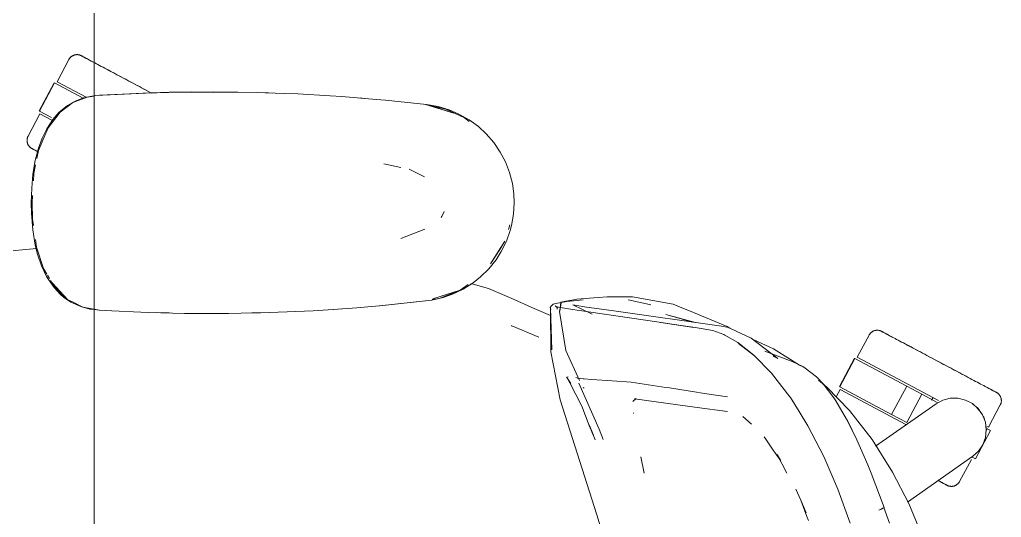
# Model space of a CAD drawing. Header units: millimetres. Extents: x 155927 to 317870, y -36033 to 97293.
# Drawn here: x 211539.2 to 211968.7, y 19365.2 to 19582.9 of the extents above; entities that cross this region are included whole.
import ezdxf

# ---------------------------------------------------------------- set-up
doc = ezdxf.new("R2010")
doc.units = ezdxf.units.MM
doc.header["$MEASUREMENT"] = 0
doc.layers.add('G-IMPT', color=8, linetype='CONTINUOUS', lineweight=9)
doc.layers.add('I-FURN', color=8, linetype='CONTINUOUS', lineweight=9)

msp = doc.modelspace()

# ---------------------------------------------------------------- linework, layer by layer
at = {"layer": 'G-IMPT'}
for p, q in [((211563.54, 19547.29), (211560.11, 19545.33)), ((211568.71, 19549.03), (211562.52, 19546.62)), ((211563.54, 19547.29), (211567.19, 19548.68)), ((211568.53, 19549.05), (211567.19, 19548.68)), ((211568.53, 19549.05), (211570.93, 19549.49)), ((211568.71, 19549.03), (211571.88, 19549.51)), ((211572.57, 19549.75), (211570.93, 19549.49)), ((211594.36, 19550.83), (211572.57, 19549.75)), ((211593.15, 19550.79), (211572.57, 19549.75)), ((211572.57, 19549.75), (211574.18, 19549.86)), ((211594.36, 19550.83), (211574.18, 19549.86)), ((211614.55, 19551.3), (211593.15, 19550.79)), ((211604.71, 19551.14), (211593.15, 19550.79)), ((211593.15, 19550.79), (211594.36, 19550.83)), ((211614.55, 19551.3), (211594.36, 19550.83)), ((211604.71, 19551.14), (211623.94, 19551.34)), ((211614.55, 19551.3), (211604.71, 19551.14)), ((211634.73, 19551.25), (211604.71, 19551.14)), ((211612.51, 19551.28), (211610.6, 19551.21)), ((211614.55, 19551.26), (211612.51, 19551.28)), ((211634.73, 19551.25), (211614.55, 19551.3)), ((211634.73, 19551.25), (211623.94, 19551.34)), ((211634.73, 19551.25), (211643.15, 19551.09)), ((211654.91, 19550.7), (211643.15, 19551.09)), ((211648.09, 19550.95), (211646.59, 19550.96)), ((211650.02, 19550.84), (211648.09, 19550.95)), ((211654.91, 19550.7), (211660.93, 19550.44)), ((211675.07, 19549.63), (211660.93, 19550.44)), ((211680.16, 19549.31), (211675.07, 19549.63)), ((211680.16, 19549.31), (211695.22, 19548.06)), ((211688.34, 19548.66), (211690.02, 19548.49)), ((211695.22, 19548.06), (211699.35, 19547.71)), ((211699.35, 19547.71), (211717.27, 19545.81)), ((211560.11, 19545.33), (211556.37, 19542.25)), ((211562.52, 19546.62), (211556.89, 19542.45)), ((211716.76, 19545.81), (211729.22, 19541.98)), ((211716.76, 19545.81), (211720.07, 19544.89)), ((211717.27, 19545.81), (211722.31, 19544.91)), ((211725.73, 19543.77), (211717.32, 19545.68)), ((211729.22, 19541.98), (211720.07, 19544.89)), ((211727.18, 19543.45), (211722.31, 19544.91)), ((211725.73, 19543.77), (211733.79, 19540.03)), ((211731.42, 19541.64), (211727.18, 19543.45)), ((211551.05, 19535.17), (211553.7, 19539.21)), ((211556.89, 19542.45), (211551.67, 19535.66)), ((211553.7, 19539.21), (211556.37, 19542.25)), ((211731.42, 19541.64), (211735.86, 19539.12)), ((211735.9, 19538.43), (211733.79, 19540.03)), ((211739.94, 19536.13), (211735.86, 19539.12)), ((211551.05, 19535.17), (211549.07, 19531.09)), ((211551.67, 19535.66), (211549.83, 19531.27)), ((211739.94, 19536.13), (211743.38, 19532.96)), ((211547.48, 19526.76), (211549.07, 19531.09)), ((211547.51, 19525.65), (211549.83, 19531.27)), ((211746.7, 19529.13), (211743.38, 19532.96)), ((211547.48, 19526.76), (211546.05, 19521.28)), ((211749.53, 19524.96), (211746.7, 19529.13)), ((211547.51, 19525.65), (211546.8, 19522.18)), ((211749.53, 19524.96), (211751.72, 19520.8)), ((211545.05, 19515.35), (211546.05, 19521.28)), ((211546.23, 19519.43), (211545.47, 19515.68)), ((211698.56, 19519.84), (211705.99, 19518.27)), ((211716.39, 19514.24), (211709.6, 19517.5)), ((211751.72, 19520.8), (211753.55, 19516.09)), ((211545.05, 19515.35), (211544.49, 19509.2)), ((211545.47, 19515.68), (211545.27, 19512.48)), ((211754.82, 19511.22), (211753.55, 19516.09)), ((211544.31, 19502.86), (211544.49, 19509.2)), ((211754.82, 19511.22), (211755.46, 19506.71)), ((211544.87, 19505.97), (211544.68, 19502.86)), ((211755.64, 19502.86), (211755.46, 19506.71)), ((211544.39, 19498.35), (211544.31, 19502.86)), ((211544.91, 19495.69), (211544.68, 19502.86)), ((211755.64, 19502.86), (211755.34, 19497.82)), ((211544.39, 19498.35), (211544.97, 19491.04)), ((211724.01, 19496.81), (211723.71, 19496.36)), ((211725.02, 19499.03), (211724.01, 19496.81)), ((211755.34, 19497.82), (211754.46, 19492.87)), ((211544.91, 19495.69), (211545.3, 19492.91)), ((211753.1, 19491.18), (211753.71, 19493.21)), ((211754.46, 19492.87), (211753.89, 19490.74)), ((211546.09, 19484.27), (211544.97, 19491.04)), ((211706.06, 19487.14), (211716.48, 19491.28)), ((211752.18, 19485.97), (211753.89, 19490.74)), ((211547.06, 19480.35), (211546.09, 19484.27)), ((211546.17, 19486.73), (211546.64, 19483.43)), ((211546.64, 19483.43), (211549.67, 19474.04)), ((211751.54, 19486.07), (211745.22, 19476.12)), ((211751.54, 19486.07), (211749.38, 19482.39)), ((211752.18, 19485.97), (211749.94, 19481.46)), ((211546.77, 19482.81), (211530.89, 19481.37)), ((211547.06, 19480.35), (211548.8, 19475.26)), ((211749.38, 19482.39), (211745.22, 19476.12)), ((211749.94, 19481.46), (211747.68, 19477.91)), ((211548.8, 19475.26), (211551.01, 19470.62)), ((211744.49, 19473.94), (211747.68, 19477.91)), ((211549.67, 19474.04), (211551.13, 19471.59)), ((211551.01, 19470.62), (211551.82, 19469.25)), ((211551.41, 19471.12), (211552.27, 19469.68)), ((211740.88, 19470.39), (211737.58, 19467.76)), ((211744.49, 19473.94), (211740.88, 19470.39)), ((211554.26, 19465.79), (211551.82, 19469.25)), ((211552.75, 19468.89), (211554.63, 19465.74)), ((211553.44, 19467.83), (211557.93, 19462.67)), ((211553.44, 19467.83), (211560.34, 19460.44)), ((211557.13, 19462.75), (211554.26, 19465.79)), ((211554.63, 19465.74), (211560.34, 19460.44)), ((211731.93, 19464.64), (211735.51, 19467.06)), ((211733.25, 19465.03), (211737.58, 19467.76)), ((211744.41, 19465.32), (211736.59, 19467.58)), ((211557.13, 19462.75), (211558.45, 19461.61)), ((211560.34, 19460.44), (211557.93, 19462.67)), ((211561.67, 19459.41), (211558.45, 19461.61)), ((211719.57, 19460.24), (211724.54, 19461.4)), ((211731.93, 19464.64), (211720.07, 19460.82)), ((211729.22, 19463.74), (211720.07, 19460.82)), ((211722.71, 19461.03), (211730.89, 19464.23)), ((211728.67, 19462.84), (211724.54, 19461.4)), ((211733.25, 19465.03), (211728.67, 19462.84)), ((211731.93, 19464.64), (211729.22, 19463.74)), ((211744.41, 19465.32), (211755.54, 19460.46)), ((211792.31, 19461.42), (211782.98, 19460.61)), ((211792.31, 19461.42), (211796.26, 19461.76)), ((211796.26, 19461.76), (211800.43, 19461.76)), ((211807.4, 19461.73), (211800.43, 19461.76)), ((211807.4, 19461.73), (211825.1, 19458.49)), ((211562.58, 19459.33), (211560.34, 19460.44)), ((211561.67, 19459.41), (211565.99, 19457.42)), ((211562.58, 19459.33), (211566.83, 19457.23)), ((211569.95, 19456.36), (211565.99, 19457.42)), ((211566.83, 19457.23), (211571.88, 19456.29)), ((211698.14, 19457.89), (211686.74, 19456.9)), ((211719.57, 19460.24), (211696.62, 19457.79)), ((211696.62, 19457.79), (211716.76, 19459.91)), ((211719.57, 19460.24), (211698.14, 19457.89)), ((211719.57, 19460.24), (211716.76, 19459.91)), ((211719.65, 19460.46), (211722.71, 19461.03)), ((211755.54, 19460.46), (211763.37, 19457.04)), ((211771.4, 19457.03), (211771.8, 19457.6)), ((211772.17, 19458.1), (211771.8, 19457.6)), ((211772.17, 19458.1), (211772.71, 19458.42)), ((211774.57, 19458.97), (211772.71, 19458.42)), ((211774.06, 19457.37), (211773.56, 19457.77)), ((211774.66, 19457.21), (211773.56, 19457.77)), ((211774.66, 19457.21), (211774.04, 19457.38)), ((211774.04, 19457.38), (211780.3, 19456.27)), ((211774.38, 19456.83), (211774.06, 19457.37)), ((211777.85, 19459.5), (211774.57, 19458.97)), ((211776.17, 19458.91), (211775.49, 19455.33)), ((211775.55, 19455.36), (211775.94, 19459.32)), ((211776.17, 19458.91), (211775.55, 19455.36)), ((211778.26, 19459.76), (211775.94, 19459.32)), ((211777.85, 19459.5), (211778.46, 19459.58)), ((211778.26, 19459.76), (211782.51, 19460.57)), ((211783.15, 19460.1), (211778.46, 19459.58)), ((211789.71, 19454.18), (211781.27, 19458.18)), ((211781.27, 19458.18), (211782.14, 19458.04)), ((211782.14, 19458.04), (211787.16, 19457.2)), ((211782.98, 19460.61), (211782.51, 19460.57)), ((211783.15, 19460.1), (211785.74, 19460.31)), ((211787.16, 19457.2), (211788.46, 19456.99)), ((211805.53, 19460.32), (211814.84, 19458.28)), ((211814.84, 19458.28), (211815.42, 19458.13)), ((211825.1, 19458.49), (211828.95, 19456.9)), ((211571.88, 19456.12), (211569.95, 19456.36)), ((211571.88, 19456.29), (211573.5, 19455.99)), ((211573.95, 19455.86), (211571.88, 19456.12)), ((211579.62, 19455.58), (211573.95, 19455.86)), ((211579.62, 19455.58), (211592.18, 19454.96)), ((211595.72, 19454.84), (211592.18, 19454.96)), ((211611.39, 19454.46), (211595.72, 19454.84)), ((211599.13, 19454.78), (211602.45, 19454.63)), ((211604.67, 19454.63), (211602.45, 19454.63)), ((211611.39, 19454.46), (211615.91, 19454.41)), ((211615.91, 19454.41), (211630.62, 19454.41)), ((211636.09, 19454.49), (211630.62, 19454.41)), ((211636.09, 19454.49), (211648.4, 19454.78)), ((211642.87, 19454.62), (211640.79, 19454.62)), ((211644.53, 19454.7), (211642.87, 19454.62)), ((211656.28, 19455.07), (211648.4, 19454.78)), ((211656.28, 19455.07), (211667.58, 19455.61)), ((211676.45, 19456.17), (211667.58, 19455.61)), ((211676.45, 19456.17), (211686.74, 19456.9)), ((211678.49, 19456.31), (211676.59, 19456.22)), ((211678.49, 19456.31), (211679.91, 19456.44)), ((211763.37, 19457.04), (211771.54, 19453.48)), ((211771.4, 19457.03), (211771.59, 19456.16)), ((211772.01, 19438.47), (211771.43, 19456.91)), ((211771.43, 19456.91), (211771.53, 19456.45)), ((211772.01, 19438.47), (211771.53, 19456.45)), ((211771.57, 19437.58), (211771.53, 19456.45)), ((211771.53, 19456.45), (211771.57, 19456.28)), ((211771.59, 19456.16), (211771.57, 19456.28)), ((211774.38, 19456.83), (211774.46, 19456.34)), ((211778.2, 19438.28), (211775.49, 19455.33)), ((211788.15, 19455.16), (211780.3, 19456.27)), ((211819.03, 19450.6), (211788.15, 19455.16)), ((211799.12, 19455.55), (211788.46, 19456.99)), ((211799.12, 19455.55), (211846.34, 19448.87)), ((211821.91, 19454), (211833.8, 19450.65)), ((211821.91, 19454), (211834.86, 19450.5)), ((211832.32, 19455.51), (211828.95, 19456.9)), ((211848.77, 19448.71), (211832.32, 19455.51)), ((211754.31, 19449.04), (211754.57, 19448.94)), ((211766.43, 19444.01), (211754.57, 19448.94)), ((211819.03, 19450.6), (211834.22, 19448.28)), ((211819.63, 19450.51), (211834.8, 19448.21)), ((211819.63, 19450.51), (211834.22, 19448.28)), ((211846.34, 19448.87), (211849.33, 19448.23)), ((211849.94, 19447.94), (211848.77, 19448.71)), ((211842.47, 19446.91), (211834.8, 19448.21)), ((211847.26, 19445.16), (211842.47, 19446.91)), ((211847.26, 19445.16), (211847.68, 19444.94)), ((211853.51, 19441.66), (211847.68, 19444.94)), ((211852.69, 19446.66), (211849.33, 19448.23)), ((211859.27, 19443.6), (211852.69, 19446.66)), ((211860.48, 19436.24), (211853.51, 19441.66)), ((211853.74, 19441.33), (211860.69, 19435.93)), ((211853.74, 19441.33), (211857.12, 19438.74)), ((211870.92, 19434.68), (211859.27, 19443.6)), ((211869.03, 19438.97), (211860.4, 19442.95)), ((211775.77, 19416.62), (211771.57, 19437.58)), ((211778.2, 19438.28), (211784.19, 19425.1)), ((211860.69, 19435.93), (211857.12, 19438.74)), ((211860.48, 19436.24), (211868.22, 19428.34)), ((211865.26, 19437.91), (211877.17, 19433.4)), ((211870.92, 19434.68), (211868.97, 19435.79)), ((211880.48, 19431.85), (211869.03, 19438.97)), ((211879.4, 19432.33), (211877.17, 19433.4)), ((211881.84, 19431.16), (211879.4, 19432.33)), ((211880.48, 19431.85), (211881.24, 19431.35)), ((211868.22, 19428.34), (211876.24, 19417.9)), ((211881.84, 19431.16), (211882.97, 19430.54)), ((211882.97, 19430.54), (211887.84, 19426.68)), ((211778.57, 19426.47), (211778.53, 19426.3)), ((211778.59, 19426.6), (211778.57, 19426.47)), ((211778.57, 19426.47), (211780.41, 19423.77)), ((211778.57, 19426.47), (211779.91, 19424.02)), ((211779.28, 19426.75), (211778.59, 19426.6)), ((211785.19, 19413.91), (211779.91, 19424.02)), ((211782.55, 19426.44), (211783.32, 19426.16)), ((211783.38, 19426.14), (211783.32, 19426.16)), ((211785.84, 19425.85), (211783.38, 19426.14)), ((211792.75, 19403.8), (211783.82, 19423.96)), ((211785.84, 19425.85), (211786.21, 19425.81)), ((211789.62, 19425.56), (211786.21, 19425.81)), ((211789.62, 19425.56), (211798.47, 19424.93)), ((211806.71, 19424.31), (211798.47, 19424.93)), ((211806.79, 19424.3), (211806.71, 19424.31)), ((211806.79, 19424.3), (211822, 19422.09)), ((211890.73, 19423.66), (211887.84, 19426.68)), ((211888.73, 19425.24), (211892.4, 19422.24)), ((211890.73, 19423.66), (211895.44, 19417.52)), ((211786.2, 19421.79), (211785.76, 19422.06)), ((211822, 19422.09), (211823.56, 19421.84)), ((211823.56, 19421.84), (211835.33, 19419.98)), ((211836.99, 19419.71), (211835.33, 19419.98)), ((211843.82, 19418.65), (211836.99, 19419.71)), ((211843.82, 19418.65), (211848.9, 19417.9)), ((211892.4, 19422.24), (211902.36, 19411.94)), ((211791.76, 19366.38), (211775.77, 19416.62)), ((211807.45, 19415.92), (211809.01, 19417.16)), ((211808.3, 19417.03), (211808.57, 19417.08)), ((211835.63, 19413.3), (211808.3, 19417.03)), ((211808.8, 19417.12), (211808.57, 19417.08)), ((211876.24, 19417.9), (211876.41, 19417.64)), ((211880.29, 19411.55), (211876.41, 19417.64)), ((211895.44, 19417.52), (211896.31, 19416.23)), ((211901.04, 19408.24), (211896.31, 19416.23)), ((211785.19, 19413.91), (211788.45, 19405.44)), ((211807.8, 19410.97), (211807.85, 19410.62)), ((211835.63, 19413.3), (211848.99, 19411.52)), ((211848.99, 19411.52), (211848.52, 19411.66)), ((211880.29, 19411.55), (211884.06, 19405.32)), ((211912.16, 19399.34), (211902.36, 19411.94)), ((211790.47, 19400.54), (211788.44, 19405.64)), ((211788.44, 19405.64), (211790.24, 19401.11)), ((211859.49, 19406.02), (211855.58, 19409.35)), ((211905.35, 19399.63), (211901.04, 19408.24)), ((211905.57, 19399.18), (211901.04, 19408.24)), ((211901.04, 19408.24), (211901.35, 19407.64)), ((211905.57, 19399.18), (211901.35, 19407.64)), ((211788.45, 19405.44), (211790.47, 19400.54)), ((211794.49, 19399.22), (211792.75, 19403.8)), ((211887.63, 19398.53), (211884.06, 19405.32)), ((211790.47, 19400.54), (211791.02, 19399.13)), ((211865.76, 19399.38), (211865.01, 19400.49)), ((211869.26, 19394.25), (211865.76, 19399.38)), ((211887.63, 19398.53), (211891.01, 19391.8)), ((211905.35, 19399.63), (211905.57, 19399.18)), ((211905.57, 19399.18), (211910.34, 19388.23)), ((211912.16, 19399.34), (211921.14, 19385.05)), ((211869.65, 19393.67), (211869.26, 19394.25)), ((211872.21, 19389.92), (211869.65, 19393.67)), ((211872.21, 19389.92), (211870.71, 19392.69)), ((211874.89, 19384.59), (211870.71, 19392.69)), ((211812.48, 19384.49), (211811.07, 19391.75)), ((211897.19, 19377.57), (211891.01, 19391.8)), ((211910.34, 19388.23), (211911.82, 19384.55)), ((211911.82, 19384.55), (211917.39, 19369.58)), ((211921.14, 19385.05), (211928.23, 19371.27)), ((211878.76, 19377.54), (211880.96, 19372.7)), ((211897.19, 19377.57), (211902.65, 19362.7)), ((211880.96, 19372.7), (211883.27, 19367.25)), ((211880.96, 19372.7), (211883.68, 19365.61)), ((211935.75, 19353.29), (211928.23, 19371.27)), ((211916.12, 19368.8), (211915.07, 19368.38)), ((211915.07, 19368.38), (211915.66, 19368.6)), ((211916.12, 19368.8), (211915.66, 19368.6)), ((211916.12, 19368.8), (211916.95, 19369.18)), ((211916.12, 19368.8), (211916.77, 19369.08)), ((211916.77, 19369.08), (211916.95, 19369.18)), ((211917.36, 19369.45), (211916.95, 19369.18)), ((211916.95, 19369.18), (211917.34, 19369.41)), ((211917.36, 19369.45), (211917.34, 19369.41)), ((211917.36, 19369.45), (211917.35, 19369.58)), ((211917.35, 19369.58), (211919.76, 19362.65)), ((211917.39, 19369.58), (211917.36, 19369.45)), ((211791.76, 19366.38), (211800.94, 19336.41)), ((211884.35, 19363.89), (211883.68, 19365.61))]:
    msp.add_line(p, q, dxfattribs=at)
at = {"layer": 'I-FURN'}
for p, q in [((211571.88, 18422.86), (211571.88, 20022.86)), ((211571.88, 20022.86), (211571.88, 18422.86)), ((211560.74, 19565.49), (211555.59, 19555.8)), ((211560.74, 19565.49), (211560.82, 19565.63)), ((211560.82, 19565.63), (211560.91, 19565.77)), ((211560.91, 19565.77), (211561, 19565.9)), ((211561, 19565.9), (211561.09, 19566.03)), ((211561.09, 19566.03), (211561.19, 19566.16)), ((211561.19, 19566.16), (211561.3, 19566.28)), ((211561.3, 19566.28), (211561.41, 19566.4)), ((211561.41, 19566.4), (211561.52, 19566.51)), ((211561.52, 19566.51), (211561.64, 19566.62)), ((211561.64, 19566.62), (211561.76, 19566.73)), ((211561.76, 19566.73), (211561.89, 19566.82)), ((211561.89, 19566.82), (211562.02, 19566.92)), ((211562.02, 19566.92), (211562.15, 19567.01)), ((211562.15, 19567.01), (211562.29, 19567.09)), ((211562.29, 19567.09), (211562.43, 19567.17)), ((211562.43, 19567.17), (211562.58, 19567.24)), ((211562.58, 19567.24), (211562.73, 19567.31)), ((211562.73, 19567.31), (211562.88, 19567.37)), ((211562.88, 19567.37), (211563.03, 19567.42)), ((211563.03, 19567.42), (211563.18, 19567.47)), ((211563.18, 19567.47), (211563.34, 19567.51)), ((211563.34, 19567.51), (211563.49, 19567.55)), ((211563.49, 19567.55), (211563.65, 19567.57)), ((211563.65, 19567.57), (211563.81, 19567.6)), ((211563.81, 19567.6), (211563.97, 19567.61)), ((211563.97, 19567.61), (211564.13, 19567.62)), ((211564.13, 19567.62), (211564.29, 19567.63)), ((211564.29, 19567.63), (211564.46, 19567.62)), ((211564.46, 19567.62), (211564.62, 19567.62)), ((211564.62, 19567.62), (211564.78, 19567.6)), ((211564.78, 19567.6), (211564.94, 19567.58)), ((211564.94, 19567.58), (211565.1, 19567.55)), ((211565.1, 19567.55), (211565.25, 19567.51)), ((211565.25, 19567.51), (211565.41, 19567.47)), ((211565.41, 19567.47), (211565.56, 19567.43)), ((211565.56, 19567.43), (211565.71, 19567.37)), ((211565.71, 19567.37), (211565.86, 19567.31)), ((211565.86, 19567.31), (211566.01, 19567.25)), ((211566.01, 19567.25), (211566.16, 19567.18)), ((211566.16, 19567.18), (211566.19, 19567.16)), ((211566.19, 19567.16), (211566.22, 19567.14)), ((211566.2, 19567.15), (211566.19, 19567.16)), ((211566.24, 19567.13), (211566.2, 19567.15)), ((211566.22, 19567.14), (211566.28, 19567.11)), ((211566.32, 19567.09), (211566.24, 19567.13)), ((211566.28, 19567.11), (211566.38, 19567.06)), ((211566.45, 19567.02), (211566.32, 19567.09)), ((211566.38, 19567.06), (211566.52, 19566.98)), ((211566.61, 19566.94), (211566.45, 19567.02)), ((211566.52, 19566.98), (211566.7, 19566.89)), ((211566.81, 19566.83), (211566.61, 19566.94)), ((211566.7, 19566.89), (211566.92, 19566.77)), ((211567.05, 19566.7), (211566.81, 19566.83)), ((211566.92, 19566.77), (211567.17, 19566.64)), ((211567.33, 19566.55), (211567.05, 19566.7)), ((211567.17, 19566.64), (211567.47, 19566.48)), ((211567.65, 19566.38), (211567.33, 19566.55)), ((211567.47, 19566.48), (211567.81, 19566.3)), ((211568, 19566.19), (211567.65, 19566.38)), ((211567.81, 19566.3), (211568.18, 19566.1)), ((211568.4, 19565.99), (211568, 19566.19)), ((211568.18, 19566.1), (211568.59, 19565.88)), ((211568.83, 19565.76), (211568.4, 19565.99)), ((211568.59, 19565.88), (211569.04, 19565.65)), ((211569.29, 19565.51), (211568.83, 19565.76)), ((211569.04, 19565.65), (211569.52, 19565.39)), ((211569.79, 19565.24), (211569.29, 19565.51)), ((211569.52, 19565.39), (211570.03, 19565.11)), ((211570.33, 19564.96), (211569.79, 19565.24)), ((211570.03, 19565.11), (211570.59, 19564.82)), ((211570.9, 19564.66), (211570.33, 19564.96)), ((211570.59, 19564.82), (211571.17, 19564.51)), ((211571.5, 19564.34), (211570.9, 19564.66)), ((211572.13, 19564), (211571.5, 19564.34)), ((211572.8, 19563.65), (211572.13, 19564)), ((211573.49, 19563.28), (211572.8, 19563.65)), ((211574.21, 19562.89), (211573.49, 19563.28)), ((211574.96, 19562.49), (211574.21, 19562.89)), ((211575.74, 19562.08), (211574.96, 19562.49)), ((211576.54, 19561.66), (211575.74, 19562.08)), ((211577.36, 19561.22), (211576.54, 19561.66)), ((211576.92, 19561.46), (211577.75, 19561.01)), ((211578.21, 19560.77), (211577.36, 19561.22)), ((211577.75, 19561.01), (211578.61, 19560.56)), ((211579.08, 19560.31), (211578.21, 19560.77)), ((211578.61, 19560.56), (211579.48, 19560.09)), ((211579.97, 19559.83), (211579.08, 19560.31)), ((211579.48, 19560.09), (211580.38, 19559.61)), ((211580.87, 19559.35), (211579.97, 19559.83)), ((211580.38, 19559.61), (211581.29, 19559.13)), ((211581.79, 19558.86), (211580.87, 19559.35)), ((211581.29, 19559.13), (211582.22, 19558.63)), ((211582.73, 19558.36), (211581.79, 19558.86)), ((211582.22, 19558.63), (211583.17, 19558.13)), ((211583.68, 19557.86), (211582.73, 19558.36)), ((211583.17, 19558.13), (211584.12, 19557.62)), ((211584.65, 19557.34), (211583.68, 19557.86)), ((211584.12, 19557.62), (211585.09, 19557.11)), ((211585.62, 19556.83), (211584.65, 19557.34)), ((211585.09, 19557.11), (211586.07, 19556.59)), ((211586.6, 19556.3), (211585.62, 19556.83)), ((211586.07, 19556.59), (211587.06, 19556.06)), ((211587.6, 19555.78), (211586.6, 19556.3)), ((211587.06, 19556.06), (211588.05, 19555.53)), ((211554.3, 19555.36), (211547.73, 19543)), ((211547.9, 19542.91), (211554.47, 19555.27)), ((211554.47, 19555.27), (211566.98, 19548.62)), ((211568.26, 19549.07), (211555.59, 19555.8)), ((211588.59, 19555.25), (211587.6, 19555.78)), ((211588.05, 19555.53), (211589.05, 19555)), ((211589.59, 19554.71), (211588.59, 19555.25)), ((211589.05, 19555), (211590.06, 19554.47)), ((211590.6, 19554.18), (211589.59, 19554.71)), ((211590.06, 19554.47), (211591.06, 19553.93)), ((211591.6, 19553.65), (211590.6, 19554.18)), ((211591.06, 19553.93), (211592.07, 19553.4)), ((211592.61, 19553.11), (211591.6, 19553.65)), ((211592.07, 19553.4), (211593.07, 19552.87)), ((211593.61, 19552.58), (211592.61, 19553.11)), ((211593.07, 19552.87), (211594.07, 19552.33)), ((211594.61, 19552.05), (211593.61, 19552.58)), ((211594.07, 19552.33), (211595.07, 19551.8)), ((211595.6, 19551.52), (211594.61, 19552.05)), ((211595.07, 19551.8), (211596.06, 19551.28)), ((211596.59, 19550.99), (211595.6, 19551.52)), ((211596.06, 19551.28), (211597.04, 19550.75)), ((211548.08, 19541.68), (211542.93, 19531.99)), ((211553.19, 19540.09), (211547.9, 19542.91)), ((211553.27, 19538.92), (211548.08, 19541.68)), ((211542.46, 19530.25), (211542.47, 19530.41)), ((211542.46, 19530.09), (211542.46, 19530.25)), ((211542.46, 19529.93), (211542.46, 19530.09)), ((211542.47, 19530.41), (211542.49, 19530.57)), ((211542.49, 19530.57), (211542.51, 19530.73)), ((211542.51, 19530.73), (211542.54, 19530.89)), ((211542.54, 19530.89), (211542.57, 19531.05)), ((211542.57, 19531.05), (211542.62, 19531.2)), ((211542.62, 19531.2), (211542.66, 19531.36)), ((211542.66, 19531.36), (211542.72, 19531.51)), ((211542.72, 19531.51), (211542.78, 19531.66)), ((211542.78, 19531.66), (211542.84, 19531.81)), ((211542.84, 19531.81), (211542.91, 19531.95)), ((211542.91, 19531.95), (211542.93, 19531.99)), ((211542.47, 19529.77), (211542.46, 19529.93)), ((211542.49, 19529.61), (211542.47, 19529.77)), ((211542.51, 19529.45), (211542.49, 19529.61)), ((211542.54, 19529.29), (211542.51, 19529.45)), ((211542.58, 19529.13), (211542.54, 19529.29)), ((211542.62, 19528.98), (211542.58, 19529.13)), ((211542.67, 19528.82), (211542.62, 19528.98)), ((211542.72, 19528.67), (211542.67, 19528.82)), ((211542.78, 19528.52), (211542.72, 19528.67)), ((211542.85, 19528.37), (211542.78, 19528.52)), ((211542.92, 19528.23), (211542.85, 19528.37)), ((211543, 19528.09), (211542.92, 19528.23)), ((211543.08, 19527.95), (211543, 19528.09)), ((211543.17, 19527.82), (211543.08, 19527.95)), ((211543.26, 19527.68), (211543.17, 19527.82)), ((211543.36, 19527.56), (211543.26, 19527.68)), ((211543.47, 19527.43), (211543.36, 19527.56)), ((211543.58, 19527.32), (211543.47, 19527.43)), ((211543.69, 19527.2), (211543.58, 19527.32)), ((211543.81, 19527.09), (211543.69, 19527.2)), ((211543.93, 19526.99), (211543.81, 19527.09)), ((211544.06, 19526.89), (211543.93, 19526.99)), ((211544.19, 19526.79), (211544.06, 19526.89)), ((211544.32, 19526.7), (211544.19, 19526.79)), ((211544.46, 19526.62), (211544.32, 19526.7)), ((211544.6, 19526.54), (211544.46, 19526.62)), ((211544.61, 19526.54), (211544.6, 19526.54)), ((211544.6, 19526.54), (211544.62, 19526.53)), ((211544.65, 19526.51), (211544.61, 19526.54)), ((211544.62, 19526.53), (211544.68, 19526.5)), ((211544.73, 19526.47), (211544.65, 19526.51)), ((211544.68, 19526.5), (211544.78, 19526.44)), ((211544.85, 19526.41), (211544.73, 19526.47)), ((211544.78, 19526.44), (211544.92, 19526.37)), ((211545.01, 19526.32), (211544.85, 19526.41)), ((211544.92, 19526.37), (211545.1, 19526.27)), ((211545.21, 19526.21), (211545.01, 19526.32)), ((211545.1, 19526.27), (211545.32, 19526.16)), ((211545.45, 19526.09), (211545.21, 19526.21)), ((211545.32, 19526.16), (211545.58, 19526.02)), ((211545.73, 19525.94), (211545.45, 19526.09)), ((211545.58, 19526.02), (211545.88, 19525.86)), ((211546.05, 19525.77), (211545.73, 19525.94)), ((211545.88, 19525.86), (211546.21, 19525.68)), ((211546.41, 19525.58), (211546.05, 19525.77)), ((211546.21, 19525.68), (211546.58, 19525.48)), ((211546.8, 19525.37), (211546.41, 19525.58)), ((211546.58, 19525.48), (211546.99, 19525.27)), ((211547.23, 19525.14), (211546.8, 19525.37)), ((211910.87, 19444.93), (211905.72, 19435.24)), ((211910.87, 19444.93), (211910.95, 19445.07)), ((211910.95, 19445.07), (211911.04, 19445.21)), ((211911.04, 19445.21), (211911.13, 19445.34)), ((211911.13, 19445.34), (211911.22, 19445.47)), ((211911.22, 19445.47), (211911.32, 19445.6)), ((211911.32, 19445.6), (211911.43, 19445.72)), ((211911.43, 19445.72), (211911.54, 19445.84)), ((211911.54, 19445.84), (211911.65, 19445.95)), ((211911.65, 19445.95), (211911.77, 19446.06)), ((211911.77, 19446.06), (211911.89, 19446.17)), ((211911.89, 19446.17), (211912.02, 19446.27)), ((211912.02, 19446.27), (211912.15, 19446.36)), ((211912.15, 19446.36), (211912.28, 19446.45)), ((211912.28, 19446.45), (211912.42, 19446.53)), ((211912.42, 19446.53), (211912.56, 19446.61)), ((211912.56, 19446.61), (211912.71, 19446.68)), ((211912.71, 19446.68), (211912.86, 19446.75)), ((211912.86, 19446.75), (211913.01, 19446.81)), ((211913.01, 19446.81), (211913.16, 19446.86)), ((211913.16, 19446.86), (211913.31, 19446.91)), ((211913.31, 19446.91), (211913.47, 19446.95)), ((211913.47, 19446.95), (211913.62, 19446.99)), ((211913.62, 19446.99), (211913.78, 19447.02)), ((211913.78, 19447.02), (211913.94, 19447.04)), ((211913.94, 19447.04), (211914.1, 19447.05)), ((211914.1, 19447.05), (211914.26, 19447.06)), ((211914.26, 19447.06), (211914.42, 19447.07)), ((211914.42, 19447.07), (211914.59, 19447.06)), ((211914.59, 19447.06), (211914.75, 19447.06)), ((211914.75, 19447.06), (211914.91, 19447.04)), ((211914.91, 19447.04), (211915.07, 19447.02)), ((211915.07, 19447.02), (211915.23, 19446.99)), ((211915.23, 19446.99), (211915.38, 19446.95)), ((211915.38, 19446.95), (211915.54, 19446.91)), ((211915.54, 19446.91), (211915.69, 19446.87)), ((211915.69, 19446.87), (211915.84, 19446.81)), ((211915.84, 19446.81), (211915.99, 19446.75)), ((211915.99, 19446.75), (211916.14, 19446.69)), ((211916.14, 19446.69), (211916.29, 19446.62)), ((211916.29, 19446.62), (211916.32, 19446.6)), ((211916.32, 19446.6), (211916.35, 19446.59)), ((211916.33, 19446.59), (211916.32, 19446.6)), ((211916.37, 19446.57), (211916.33, 19446.59)), ((211916.35, 19446.59), (211916.41, 19446.55)), ((211916.45, 19446.53), (211916.37, 19446.57)), ((211916.41, 19446.55), (211916.51, 19446.5)), ((211916.58, 19446.46), (211916.45, 19446.53)), ((211916.51, 19446.5), (211916.65, 19446.43)), ((211916.74, 19446.38), (211916.58, 19446.46)), ((211916.65, 19446.43), (211916.83, 19446.33)), ((211916.94, 19446.27), (211916.74, 19446.38)), ((211916.83, 19446.33), (211917.05, 19446.21)), ((211917.18, 19446.14), (211916.94, 19446.27)), ((211917.05, 19446.21), (211917.3, 19446.08)), ((211917.46, 19445.99), (211917.18, 19446.14)), ((211917.3, 19446.08), (211917.6, 19445.92)), ((211917.78, 19445.82), (211917.46, 19445.99)), ((211917.6, 19445.92), (211917.94, 19445.74)), ((211918.13, 19445.63), (211917.78, 19445.82)), ((211917.94, 19445.74), (211918.31, 19445.54)), ((211918.53, 19445.43), (211918.13, 19445.63)), ((211918.31, 19445.54), (211918.72, 19445.32)), ((211918.96, 19445.2), (211918.53, 19445.43)), ((211918.72, 19445.32), (211919.17, 19445.09)), ((211919.42, 19444.95), (211918.96, 19445.2)), ((211919.17, 19445.09), (211919.65, 19444.83)), ((211919.92, 19444.68), (211919.42, 19444.95)), ((211919.65, 19444.83), (211920.16, 19444.55)), ((211920.46, 19444.4), (211919.92, 19444.68)), ((211920.16, 19444.55), (211920.72, 19444.26)), ((211921.03, 19444.1), (211920.46, 19444.4)), ((211920.72, 19444.26), (211921.3, 19443.95)), ((211921.63, 19443.78), (211921.03, 19444.1)), ((211922.26, 19443.44), (211921.63, 19443.78)), ((211922.93, 19443.09), (211922.26, 19443.44)), ((211923.62, 19442.72), (211922.93, 19443.09)), ((211924.34, 19442.33), (211923.62, 19442.72)), ((211925.09, 19441.93), (211924.34, 19442.33)), ((211925.87, 19441.52), (211925.09, 19441.93)), ((211926.67, 19441.1), (211925.87, 19441.52)), ((211927.49, 19440.66), (211926.67, 19441.1)), ((211927.05, 19440.9), (211927.88, 19440.45)), ((211928.34, 19440.21), (211927.49, 19440.66)), ((211927.88, 19440.45), (211928.74, 19440)), ((211929.21, 19439.75), (211928.34, 19440.21)), ((211928.74, 19440), (211929.61, 19439.53)), ((211930.1, 19439.27), (211929.21, 19439.75)), ((211929.61, 19439.53), (211930.51, 19439.05)), ((211931, 19438.79), (211930.1, 19439.27)), ((211930.51, 19439.05), (211931.42, 19438.57)), ((211931.92, 19438.3), (211931, 19438.79)), ((211931.42, 19438.57), (211932.35, 19438.07)), ((211932.86, 19437.8), (211931.92, 19438.3)), ((211932.35, 19438.07), (211933.3, 19437.57)), ((211933.81, 19437.3), (211932.86, 19437.8)), ((211933.3, 19437.57), (211934.25, 19437.06)), ((211934.78, 19436.79), (211933.81, 19437.3)), ((211934.25, 19437.06), (211935.22, 19436.55)), ((211935.75, 19436.27), (211934.78, 19436.79)), ((211935.22, 19436.55), (211936.2, 19436.03)), ((211936.73, 19435.74), (211935.75, 19436.27)), ((211936.2, 19436.03), (211937.19, 19435.5)), ((211937.73, 19435.22), (211936.73, 19435.74)), ((211904.43, 19434.8), (211897.86, 19422.44)), ((211898.03, 19422.35), (211904.6, 19434.71)), ((211904.6, 19434.71), (211927.31, 19422.63)), ((211941.21, 19416.37), (211905.72, 19435.24)), ((211937.19, 19435.5), (211938.18, 19434.97)), ((211938.72, 19434.69), (211937.73, 19435.22)), ((211938.18, 19434.97), (211939.18, 19434.44)), ((211939.72, 19434.15), (211938.72, 19434.69)), ((211939.18, 19434.44), (211940.19, 19433.91)), ((211940.73, 19433.62), (211939.72, 19434.15)), ((211940.19, 19433.91), (211941.19, 19433.37)), ((211941.73, 19433.09), (211940.73, 19433.62)), ((211941.19, 19433.37), (211942.2, 19432.84)), ((211942.74, 19432.55), (211941.73, 19433.09)), ((211942.2, 19432.84), (211943.2, 19432.31)), ((211943.74, 19432.02), (211942.74, 19432.55)), ((211943.2, 19432.31), (211944.2, 19431.77)), ((211944.74, 19431.49), (211943.74, 19432.02)), ((211944.2, 19431.77), (211945.2, 19431.24)), ((211945.73, 19430.96), (211944.74, 19431.49)), ((211945.2, 19431.24), (211946.19, 19430.72)), ((211946.72, 19430.43), (211945.73, 19430.96)), ((211946.19, 19430.72), (211947.17, 19430.19)), ((211947.7, 19429.91), (211946.72, 19430.43)), ((211947.17, 19430.19), (211948.15, 19429.68)), ((211948.67, 19429.4), (211947.7, 19429.91)), ((211948.15, 19429.68), (211949.11, 19429.16)), ((211949.63, 19428.89), (211948.67, 19429.4)), ((211949.11, 19429.16), (211950.06, 19428.66)), ((211950.57, 19428.39), (211949.63, 19428.89)), ((211950.06, 19428.66), (211951, 19428.16)), ((211951.5, 19427.89), (211950.57, 19428.39)), ((211951, 19428.16), (211951.92, 19427.67)), ((211952.41, 19427.41), (211951.5, 19427.89)), ((211951.92, 19427.67), (211952.83, 19427.19)), ((211953.31, 19426.93), (211952.41, 19427.41)), ((211954.19, 19426.46), (211953.31, 19426.93)), ((211955.04, 19426.01), (211954.19, 19426.46)), ((211955.88, 19425.56), (211955.04, 19426.01)), ((211956.69, 19425.13), (211955.88, 19425.56)), ((211957.48, 19424.71), (211956.69, 19425.13)), ((211958.24, 19424.31), (211957.48, 19424.71)), ((211958.98, 19423.92), (211958.24, 19424.31)), ((211959.68, 19423.54), (211958.98, 19423.92)), ((211960.36, 19423.18), (211959.68, 19423.54)), ((211961.01, 19422.84), (211960.36, 19423.18)), ((211961.62, 19422.51), (211961.01, 19422.84)), ((211898.21, 19421.12), (211896.53, 19417.96)), ((211920.74, 19410.27), (211898.03, 19422.35)), ((211926.91, 19405.86), (211898.21, 19421.12)), ((211920.74, 19410.27), (211927.31, 19422.63)), ((211927.31, 19422.63), (211933.95, 19419.1)), ((211927.38, 19406.74), (211933.95, 19419.1)), ((211933.95, 19419.1), (211941.01, 19415.35)), ((211962.21, 19422.2), (211961.62, 19422.51)), ((211961.9, 19422.36), (211962.47, 19422.06)), ((211962.76, 19421.91), (211962.21, 19422.2)), ((211962.47, 19422.06), (211963, 19421.78)), ((211963.28, 19421.63), (211962.76, 19421.91)), ((211963, 19421.78), (211963.5, 19421.51)), ((211963.76, 19421.38), (211963.28, 19421.63)), ((211963.5, 19421.51), (211963.97, 19421.26)), ((211964.21, 19421.14), (211963.76, 19421.38)), ((211963.97, 19421.26), (211964.4, 19421.03)), ((211964.62, 19420.92), (211964.21, 19421.14)), ((211964.4, 19421.03), (211964.79, 19420.83)), ((211964.99, 19420.72), (211964.62, 19420.92)), ((211964.79, 19420.83), (211965.15, 19420.64)), ((211965.32, 19420.54), (211964.99, 19420.72)), ((211965.15, 19420.64), (211965.46, 19420.47)), ((211965.62, 19420.39), (211965.32, 19420.54)), ((211965.46, 19420.47), (211965.74, 19420.32)), ((211965.88, 19420.25), (211965.62, 19420.39)), ((211965.74, 19420.32), (211965.98, 19420.19)), ((211966.1, 19420.13), (211965.88, 19420.25)), ((211965.98, 19420.19), (211966.19, 19420.08)), ((211966.28, 19420.04), (211966.1, 19420.13)), ((211966.19, 19420.08), (211966.35, 19420)), ((211966.42, 19419.96), (211966.28, 19420.04)), ((211966.35, 19420), (211966.47, 19419.93)), ((211966.52, 19419.91), (211966.42, 19419.96)), ((211966.47, 19419.93), (211966.55, 19419.89)), ((211966.58, 19419.88), (211966.52, 19419.91)), ((211966.55, 19419.89), (211966.59, 19419.87)), ((211966.6, 19419.86), (211966.58, 19419.88)), ((211966.59, 19419.87), (211966.6, 19419.86)), ((211966.6, 19419.86), (211966.74, 19419.79)), ((211966.74, 19419.79), (211966.88, 19419.7)), ((211966.88, 19419.7), (211967.01, 19419.61)), ((211967.01, 19419.61), (211967.14, 19419.52)), ((211967.14, 19419.52), (211967.27, 19419.42)), ((211967.27, 19419.42), (211967.39, 19419.31)), ((211967.39, 19419.31), (211967.51, 19419.2)), ((211967.51, 19419.2), (211967.62, 19419.09)), ((211967.62, 19419.09), (211967.73, 19418.97)), ((211967.73, 19418.97), (211967.84, 19418.85)), ((211967.84, 19418.85), (211967.93, 19418.72)), ((211967.93, 19418.72), (211968.03, 19418.59)), ((211968.03, 19418.59), (211968.12, 19418.45)), ((211968.12, 19418.45), (211968.2, 19418.32)), ((211913.71, 19396.38), (211940.14, 19414.89)), ((211938.23, 19416.5), (211938.83, 19417.64)), ((211940.14, 19414.89), (211943.12, 19416.48)), ((211943.12, 19416.48), (211946.39, 19417.31)), ((211946.39, 19417.31), (211949.76, 19417.33)), ((211949.76, 19417.33), (211953.04, 19416.54)), ((211953.04, 19416.54), (211956.04, 19414.99)), ((211956.04, 19414.99), (211958.58, 19412.77)), ((211957.74, 19413.64), (211956.32, 19414.79)), ((211963.12, 19404.73), (211968.27, 19414.41)), ((211968.2, 19418.32), (211968.28, 19418.17)), ((211968.29, 19414.45), (211968.27, 19414.41)), ((211968.28, 19418.17), (211968.35, 19418.03)), ((211968.36, 19414.6), (211968.29, 19414.45)), ((211968.35, 19418.03), (211968.42, 19417.88)), ((211968.42, 19414.74), (211968.36, 19414.6)), ((211968.42, 19417.88), (211968.48, 19417.73)), ((211968.48, 19414.89), (211968.42, 19414.74)), ((211968.48, 19417.73), (211968.53, 19417.58)), ((211968.54, 19415.05), (211968.48, 19414.89)), ((211968.53, 19417.58), (211968.58, 19417.43)), ((211968.58, 19415.2), (211968.54, 19415.05)), ((211968.58, 19417.43), (211968.62, 19417.27)), ((211968.62, 19415.36), (211968.58, 19415.2)), ((211968.62, 19417.27), (211968.66, 19417.12)), ((211968.66, 19415.51), (211968.62, 19415.36)), ((211968.66, 19417.12), (211968.68, 19416.96)), ((211968.69, 19415.67), (211968.66, 19415.51)), ((211968.68, 19416.96), (211968.71, 19416.8)), ((211968.71, 19415.83), (211968.69, 19415.67)), ((211968.71, 19416.8), (211968.72, 19416.64)), ((211968.73, 19415.99), (211968.71, 19415.83)), ((211968.72, 19416.64), (211968.73, 19416.48)), ((211968.73, 19416.48), (211968.74, 19416.31)), ((211968.74, 19416.31), (211968.73, 19416.15)), ((211968.73, 19416.15), (211968.73, 19415.99)), ((211927.38, 19406.74), (211920.74, 19410.27)), ((211960.04, 19410.85), (211957.74, 19413.64)), ((211958.58, 19412.77), (211960.52, 19410.01)), ((211960.52, 19410.01), (211961.73, 19406.87)), ((211961.73, 19406.87), (211962.16, 19403.52)), ((211957.35, 19390.8), (211963.93, 19403.16)), ((211962.16, 19403.52), (211961.78, 19400.17)), ((211962.53, 19403.91), (211962.13, 19403.15)), ((211962.62, 19403.86), (211962.53, 19403.91)), ((211962.53, 19403.91), (211963.93, 19403.16)), ((211963.12, 19404.73), (211962.74, 19404.93)), ((211960.6, 19397.01), (211958.71, 19394.22)), ((211961.78, 19400.17), (211960.6, 19397.01)), ((211958.71, 19394.22), (211956.2, 19391.96)), ((211956.2, 19391.96), (211927.61, 19371.94)), ((211950.45, 19380.92), (211955.6, 19390.6)), ((211957.35, 19390.8), (211955.96, 19391.54)), ((211955.96, 19391.54), (211956.05, 19391.5)), ((211940.87, 19381.45), (211941.41, 19381.16)), ((211941.68, 19381.02), (211941.16, 19381.29)), ((211941.41, 19381.16), (211941.91, 19380.9)), ((211942.16, 19380.76), (211941.68, 19381.02)), ((211941.91, 19380.9), (211942.37, 19380.65)), ((211942.61, 19380.52), (211942.16, 19380.76)), ((211942.37, 19380.65), (211942.8, 19380.42)), ((211943.02, 19380.3), (211942.61, 19380.52)), ((211942.8, 19380.42), (211943.2, 19380.21)), ((211943.39, 19380.11), (211943.02, 19380.3)), ((211943.2, 19380.21), (211943.55, 19380.02)), ((211943.73, 19379.93), (211943.39, 19380.11)), ((211943.55, 19380.02), (211943.87, 19379.85)), ((211944.02, 19379.77), (211943.73, 19379.93)), ((211943.87, 19379.85), (211944.15, 19379.7)), ((211944.28, 19379.63), (211944.02, 19379.77)), ((211949.56, 19379.78), (211949.44, 19379.68)), ((211949.68, 19379.89), (211949.56, 19379.78)), ((211949.79, 19380.01), (211949.68, 19379.89)), ((211949.9, 19380.12), (211949.79, 19380.01)), ((211950.01, 19380.25), (211949.9, 19380.12)), ((211950.11, 19380.37), (211950.01, 19380.25)), ((211950.2, 19380.5), (211950.11, 19380.37)), ((211950.29, 19380.64), (211950.2, 19380.5)), ((211950.38, 19380.77), (211950.29, 19380.64)), ((211950.45, 19380.92), (211950.38, 19380.77)), ((211944.15, 19379.7), (211944.39, 19379.58)), ((211944.5, 19379.52), (211944.28, 19379.63)), ((211944.39, 19379.58), (211944.59, 19379.47)), ((211944.68, 19379.42), (211944.5, 19379.52)), ((211944.59, 19379.47), (211944.75, 19379.38)), ((211944.82, 19379.35), (211944.68, 19379.42)), ((211944.75, 19379.38), (211944.87, 19379.32)), ((211944.92, 19379.29), (211944.82, 19379.35)), ((211944.87, 19379.32), (211944.96, 19379.27)), ((211944.98, 19379.26), (211944.92, 19379.29)), ((211944.96, 19379.27), (211945, 19379.25)), ((211945, 19379.25), (211944.98, 19379.26)), ((211945.04, 19379.23), (211945, 19379.25)), ((211945, 19379.25), (211945, 19379.25)), ((211945.19, 19379.16), (211945.04, 19379.23)), ((211945.33, 19379.09), (211945.19, 19379.16)), ((211945.48, 19379.03), (211945.33, 19379.09)), ((211945.64, 19378.98), (211945.48, 19379.03)), ((211945.79, 19378.93), (211945.64, 19378.98)), ((211945.95, 19378.89), (211945.79, 19378.93)), ((211946.1, 19378.86), (211945.95, 19378.89)), ((211946.26, 19378.83), (211946.1, 19378.86)), ((211946.42, 19378.81), (211946.26, 19378.83)), ((211946.58, 19378.79), (211946.42, 19378.81)), ((211946.74, 19378.78), (211946.58, 19378.79)), ((211946.9, 19378.78), (211946.74, 19378.78)), ((211947.07, 19378.78), (211946.9, 19378.78)), ((211947.23, 19378.79), (211947.07, 19378.78)), ((211947.39, 19378.81), (211947.23, 19378.79)), ((211947.55, 19378.83), (211947.39, 19378.81)), ((211947.7, 19378.86), (211947.55, 19378.83)), ((211947.86, 19378.89), (211947.7, 19378.86)), ((211948.02, 19378.94), (211947.86, 19378.89)), ((211948.17, 19378.98), (211948.02, 19378.94)), ((211948.32, 19379.04), (211948.17, 19378.98)), ((211948.47, 19379.1), (211948.32, 19379.04)), ((211948.62, 19379.16), (211948.47, 19379.1)), ((211948.76, 19379.24), (211948.62, 19379.16)), ((211948.91, 19379.31), (211948.76, 19379.24)), ((211949.04, 19379.4), (211948.91, 19379.31)), ((211949.18, 19379.49), (211949.04, 19379.4)), ((211949.31, 19379.58), (211949.18, 19379.49)), ((211949.44, 19379.68), (211949.31, 19379.58))]:
    msp.add_line(p, q, dxfattribs=at)
for points in [[(211958.1, 19413.3), (211958.5, 19412.89), (211958.86, 19412.48), (211959.19, 19412.06)], [(211962.06, 19404.96), (211962.1, 19404.59), (211962.14, 19403.92), (211962.14, 19403.38), (211962.13, 19403.15)]]:
    msp.add_open_spline(points, degree=3, dxfattribs=at)
msp.add_open_spline([(211960.8, 19409.46), (211960.88, 19409.3), (211961.17, 19408.66), (211961.39, 19408.04), (211961.53, 19407.57)], degree=3, knots=[-0.5319761, -0.5319761, -0.5319761, -0.5319761, -0.5, -0.4, -0.4, -0.4, -0.4], dxfattribs=at)

doc.saveas('drawing.dxf')
